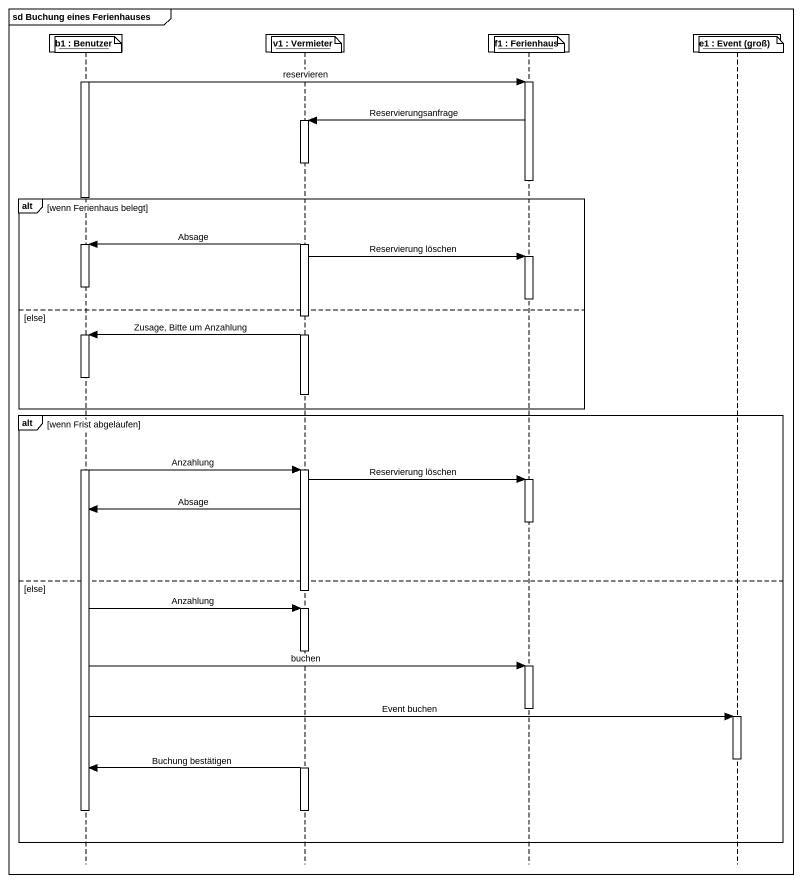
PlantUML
@startuml
mainframe sd Buchung eines Ferienhauses
hide footbox
participant "b1 : Benutzer" as b1
participant "v1 : Vermieter" as v1
participant "f1 : Ferienhaus" as f1
participant "e1 : Event (groß)" as e1

note over b1 : ~__~__~__~__~___
note over v1 : ~__~__~__~__~__~__
note over f1 : ~__~__~__~__~__~__
note over e1 : ~__~__~__~__~__~___
activate b1
b1 -> f1 : reservieren
activate f1
f1 -> v1 : Reservierungsanfrage
activate v1
deactivate f1
deactivate b1
alt wenn Ferienhaus belegt
  v1 -> b1 : Absage
  activate b1
  v1 -> f1 : Reservierung löschen
  activate f1
  deactivate b1
  deactivate f1
else else
  v1 -> b1 : Zusage, Bitte um Anzahlung
  activate b1
  deactivate v1
end
alt wenn Frist abgelaufen
  b1 -> v1 : Anzahlung
  activate v1
  v1 -> f1 : Reservierung löschen
  activate f1
  v1 -> b1 : Absage
  deactivate f1
else else
  deactivate v1
  b1 -> v1 : Anzahlung
  activate v1
  deactivate v1
  b1 -> f1 : buchen
  activate f1
  deactivate f1
  b1 -> e1 : Event buchen
  activate e1
  deactivate e1
  activate v1
  v1 -> b1 : Buchung bestätigen
  deactivate b1
  deactivate v1
end
@enduml
